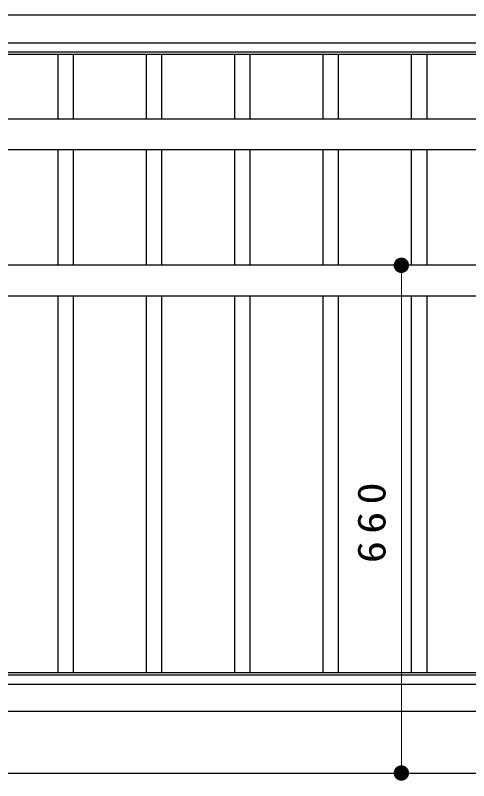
# Model space of a CAD drawing. Units: millimetres on the paper, scale 1:20. Extents: x -365 to 0, y 0 to 257.
# Drawn here: x -90.61 to -61.12, y 166.21 to 215.96 of the extents above; entities that cross this region are included whole.
import ezdxf

# ---------------------------------------------------------------- set-up
doc = ezdxf.new("R2010")
doc.units = ezdxf.units.MM
doc.layers.add('LY_1', color=7, linetype='Continuous', lineweight=25)
doc.styles.add('ＭＳ ゴシック', font='')
doc.styles.get('ＭＳ ゴシック').set_extended_font_data('MS Gothic')

# ---------------------------------------------------------------- blocks, each defined once
blk = doc.blocks.new('filled_dot')
at = {"color": 0, "linetype": 'Continuous', "lineweight": -2, "const_width": 1.25}
blk.add_lwpolyline([(-0.625, 0, 1), (0.625, 0, 1)], format="xyb", close=True, dxfattribs=at)

msp = doc.modelspace()

# ---------------------------------------------------------------- linework, layer by layer
at = {"layer": 'LY_1', "color": 21}
for p, q in [((-39.705, 215.958), (-129.205, 215.958)), ((-39.705, 170.708), (-129.205, 170.708))]:
    msp.add_line(p, q, dxfattribs=at)
at = {"layer": 'LY_1', "color": 190}
for p, q in [((-129.18, 214.173), (-39.73, 214.173)), ((-129.18, 213.583), (-39.73, 213.583)), ((-129.18, 213.433), (-39.73, 213.433)), ((-39.455, 209.208), (-129.205, 209.208)), ((-39.455, 207.208), (-129.205, 207.208)), ((-39.455, 199.708), (-129.205, 199.708)), ((-39.455, 197.708), (-129.205, 197.708)), ((-129.18, 173.233), (-39.73, 173.233)), ((-129.18, 173.083), (-39.73, 173.083)), ((-129.18, 172.493), (-39.73, 172.493))]:
    msp.add_line(p, q, dxfattribs=at)
at = {"layer": 'LY_1', "color": 40}
for p, q in [((-87.83, 209.208), (-87.83, 213.433)), ((-86.83, 209.208), (-86.83, 213.433)), ((-82.08, 209.208), (-82.08, 213.433)), ((-81.08, 209.208), (-81.08, 213.433)), ((-76.33, 209.208), (-76.33, 213.433)), ((-75.33, 209.208), (-75.33, 213.433)), ((-70.58, 209.208), (-70.58, 213.433)), ((-69.58, 209.208), (-69.58, 213.433)), ((-64.83, 209.208), (-64.83, 213.433)), ((-63.83, 209.208), (-63.83, 213.433)), ((-87.83, 199.708), (-87.83, 207.208)), ((-86.83, 199.708), (-86.83, 207.208)), ((-82.08, 199.708), (-82.08, 207.208)), ((-81.08, 199.708), (-81.08, 207.208)), ((-76.33, 199.708), (-76.33, 207.208)), ((-75.33, 199.708), (-75.33, 207.208)), ((-70.58, 199.708), (-70.58, 207.208)), ((-69.58, 199.708), (-69.58, 207.208)), ((-64.83, 199.708), (-64.83, 207.208)), ((-63.83, 199.708), (-63.83, 207.208)), ((-87.83, 173.233), (-87.83, 197.708)), ((-86.83, 173.233), (-86.83, 197.708)), ((-82.08, 173.233), (-82.08, 197.708)), ((-81.08, 173.233), (-81.08, 197.708)), ((-76.33, 173.233), (-76.33, 197.708)), ((-75.33, 173.233), (-75.33, 197.708)), ((-70.58, 173.233), (-70.58, 197.708)), ((-69.58, 173.233), (-69.58, 197.708)), ((-64.83, 173.233), (-64.83, 197.708)), ((-63.83, 173.233), (-63.83, 197.708))]:
    msp.add_line(p, q, dxfattribs=at)
at = {"layer": 'LY_1', "lineweight": 13}
msp.add_line((-65.498, 166.708), (-65.498, 199.708), dxfattribs=at)
at = {"layer": 'LY_1'}
msp.add_line((-137.455, 166.708), (-30.05, 166.708), dxfattribs=at)

# ---------------------------------------------------------------- block references
at = {"layer": 'LY_1', "lineweight": 13, "xscale": 0.4, "yscale": 0.4}
for p, rotation in [((-65.498, 199.708), 270), ((-65.498, 166.708), 90)]:
    msp.add_blockref('filled_dot', p, dxfattribs=dict(at, rotation=rotation))

# ---------------------------------------------------------------- texts
at = {"layer": 'LY_1', "insert": (-66.498, 183.208), "char_height": 1.833, "attachment_point": 8, "rotation": 90, "style": 'ＭＳ ゴシック'}
msp.add_mtext('\\T1.33;\\W1.15;660', dxfattribs=at)

doc.saveas('drawing.dxf')
